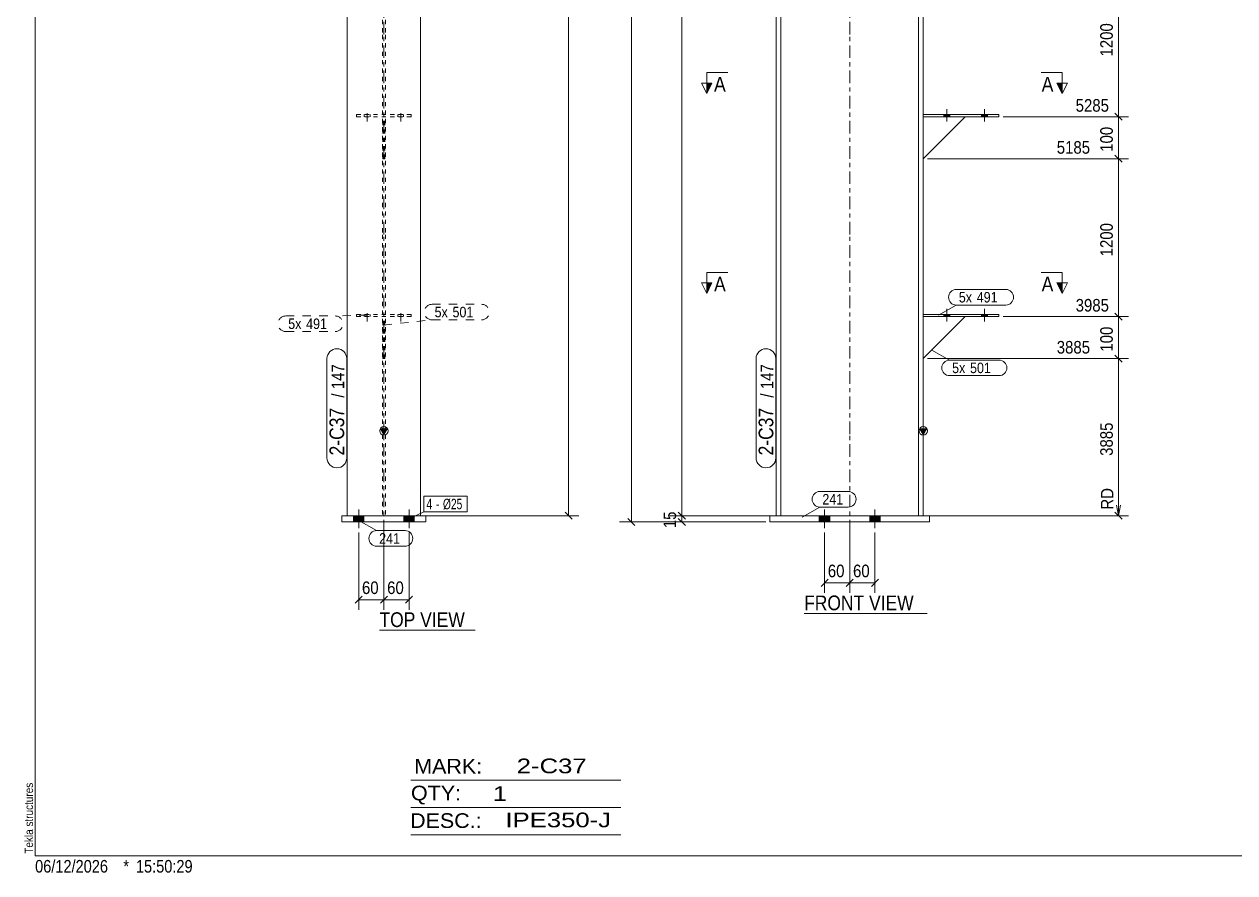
# Model space of a CAD drawing. Header units: millimetres. Extents: x 2 to 579, y 1 to 405.
# Drawn here: x 2.4 to 290.7, y 1 to 203 of the extents above; entities that cross this region are included whole.
import ezdxf

# ---------------------------------------------------------------- set-up
doc = ezdxf.new("R2010")
doc.units = ezdxf.units.MM
for name, pattern in [('XKITLINE00', [0]), ('XKITLINE01', [4, 1, -1, 1, -1]), ('XKITLINE02', [4, 2, -2]), ('XKITLINE03', [6, 3, -1, 1, -1])]:
    doc.linetypes.add(name, pattern=pattern)
for name, color, linetype, lineweight in [('Bolt', 3, 'Continuous', 0), ('BoltMark', 7, 'Continuous', 0), ('Dimensions', 7, 'Continuous', 0), ('DrawingSheet', 5, 'Continuous', 0), ('OtherObjectType', 7, 'Continuous', 0), ('Part', 2, 'Continuous', 0), ('PartMark', 7, 'Continuous', 0), ('Section', 6, 'Continuous', 0)]:
    doc.layers.add(name, color=color, linetype=linetype, lineweight=lineweight)
doc.styles.add('ARIAL', font='ARIAL.TTF')
doc.styles.add('ARIAL_NARROW', font='ARIALN.TTF')

# ---------------------------------------------------------------- blocks, each defined once
blk = doc.blocks.new('*A2')
at = {"layer": 'Bolt'}
for points in [[(194.25, 85.97), (194.25, 84.47), (191.75, 84.47), (191.75, 85.97)], [(194.25, 85.97), (194.25, 84.47), (191.75, 84.47), (191.75, 85.97)], [(206.25, 85.97), (206.25, 84.47), (203.75, 84.47), (203.75, 85.97)], [(206.25, 85.97), (206.25, 84.47), (203.75, 84.47), (203.75, 85.97)]]:
    blk.add_hatch(color=3, dxfattribs=at).paths.add_polyline_path(points, flags=17)
at = {"layer": 'Bolt', "color": 3, "linetype": 'XKITLINE00', "lineweight": 0}
for p, q in [((193, 87.47), (193, 82.97)), ((193, 87.47), (193, 82.97)), ((205, 87.47), (205, 82.97)), ((205, 87.47), (205, 82.97)), ((191.75, 85.97), (191.75, 84.47)), ((191.75, 85.97), (191.75, 84.47)), ((194.25, 85.97), (194.25, 84.47)), ((194.25, 85.97), (194.25, 84.47)), ((203.75, 85.97), (203.75, 84.47)), ((203.75, 85.97), (203.75, 84.47)), ((206.25, 85.97), (206.25, 84.47)), ((206.25, 85.97), (206.25, 84.47))]:
    blk.add_line(p, q, dxfattribs=at)
blk = doc.blocks.new('*A4')
at = {"layer": 'Bolt'}
for points in [[(222.8, 133.87), (222.8, 133.37), (221.4, 133.37), (221.4, 133.87)], [(222.8, 133.87), (222.8, 133.37), (221.4, 133.37), (221.4, 133.87)], [(231.8, 133.87), (231.8, 133.37), (230.4, 133.37), (230.4, 133.87)], [(231.8, 133.87), (231.8, 133.37), (230.4, 133.37), (230.4, 133.87)]]:
    blk.add_hatch(color=3, dxfattribs=at).paths.add_polyline_path(points, flags=17)
at = {"layer": 'Bolt', "color": 3, "linetype": 'XKITLINE00', "lineweight": 0}
for p, q in [((221.4, 133.37), (221.4, 133.87)), ((221.4, 133.37), (221.4, 133.87)), ((222.1, 132.21), (222.1, 135.21)), ((222.1, 132.21), (222.1, 135.21)), ((222.8, 133.37), (222.8, 133.87)), ((222.8, 133.37), (222.8, 133.87)), ((230.4, 133.37), (230.4, 133.87)), ((230.4, 133.37), (230.4, 133.87)), ((231.1, 132.21), (231.1, 135.21)), ((231.1, 132.21), (231.1, 135.21)), ((231.8, 133.37), (231.8, 133.87)), ((231.8, 133.37), (231.8, 133.87))]:
    blk.add_line(p, q, dxfattribs=at)
blk = doc.blocks.new('*A5')
at = {"layer": 'Bolt'}
for points in [[(222.8, 181.45), (222.8, 180.95), (221.4, 180.95), (221.4, 181.45)], [(222.8, 181.45), (222.8, 180.95), (221.4, 180.95), (221.4, 181.45)], [(231.8, 181.45), (231.8, 180.95), (230.4, 180.95), (230.4, 181.45)], [(231.8, 181.45), (231.8, 180.95), (230.4, 180.95), (230.4, 181.45)]]:
    blk.add_hatch(color=3, dxfattribs=at).paths.add_polyline_path(points, flags=17)
at = {"layer": 'Bolt', "color": 3, "linetype": 'XKITLINE00', "lineweight": 0}
for p, q in [((222.1, 179.79), (222.1, 182.79)), ((222.1, 179.79), (222.1, 182.79)), ((231.1, 179.79), (231.1, 182.79)), ((231.1, 179.79), (231.1, 182.79)), ((221.4, 180.95), (221.4, 181.45)), ((221.4, 180.95), (221.4, 181.45)), ((222.8, 180.95), (222.8, 181.45)), ((222.8, 180.95), (222.8, 181.45)), ((230.4, 180.95), (230.4, 181.45)), ((230.4, 180.95), (230.4, 181.45)), ((231.8, 180.95), (231.8, 181.45)), ((231.8, 180.95), (231.8, 181.45))]:
    blk.add_line(p, q, dxfattribs=at)
blk = doc.blocks.new('*A9')
at = {"layer": 'Part'}
blk.add_hatch(color=2, dxfattribs=at).paths.add_polyline_path([(215.7, 106.68), (217.3, 106.68), (216.5, 105.28)], flags=17)
at = {"layer": 'Part', "color": 7, "linetype": 'XKITLINE03', "lineweight": 0}
for p, q in [((199, 343.27), (199, 372.93)), ((199, 295.69), (199, 343.17)), ((199, 248.11), (199, 295.59)), ((199, 200.53), (199, 248.01)), ((199, 152.95), (199, 200.43)), ((199, 105.37), (199, 152.85)), ((199, 75.97), (199, 105.27))]:
    blk.add_line(p, q, dxfattribs=at)
at = {"layer": 'Part', "color": 7, "linetype": 'XKITLINE01', "lineweight": 0}
for p, q in [((181.5, 363.86), (181.5, 361.88)), ((181.5, 363.86), (182.6, 363.86)), ((182.6, 363.86), (182.6, 361.88)), ((215.4, 363.86), (215.4, 361.88)), ((215.4, 363.86), (216.5, 363.86)), ((216.5, 363.86), (216.5, 361.88)), ((181.5, 362.01), (182.6, 362.01)), ((182.6, 362.97), (215.4, 362.97)), ((182.6, 362.9), (215.4, 362.9)), ((215.4, 362.01), (216.5, 362.01)), ((216.5, 85.97), (181.5, 85.97))]:
    blk.add_line(p, q, dxfattribs=at)
at = {"layer": 'Part', "color": 2, "linetype": 'XKITLINE00', "lineweight": 0}
for p, q in [((181.5, 361.88), (181.5, 343.27)), ((182.6, 361.88), (182.6, 343.27)), ((215.4, 361.88), (215.4, 343.27)), ((216.5, 361.88), (216.5, 343.27)), ((181.5, 343.17), (181.5, 295.69)), ((182.6, 343.17), (182.6, 295.69)), ((215.4, 343.17), (215.4, 295.69)), ((216.5, 343.17), (216.5, 295.69)), ((181.5, 295.59), (181.5, 248.11)), ((182.6, 295.59), (182.6, 248.11)), ((215.4, 295.59), (215.4, 248.11)), ((216.5, 295.59), (216.5, 248.11)), ((181.5, 248.01), (181.5, 200.53)), ((182.6, 248.01), (182.6, 200.53)), ((215.4, 248.01), (215.4, 200.53)), ((216.5, 248.01), (216.5, 200.53)), ((181.5, 200.43), (181.5, 152.95)), ((182.6, 200.43), (182.6, 152.95)), ((215.4, 200.43), (215.4, 152.95)), ((216.5, 200.43), (216.5, 152.95)), ((181.5, 152.85), (181.5, 105.37)), ((182.6, 152.85), (182.6, 105.37)), ((215.4, 152.85), (215.4, 105.37)), ((216.5, 152.85), (216.5, 105.37)), ((216.5, 105.28), (215.7, 106.68)), ((215.7, 106.68), (217.3, 106.68)), ((217.3, 106.68), (216.5, 105.28)), ((181.5, 105.27), (181.5, 85.97)), ((182.6, 105.27), (182.6, 85.97)), ((215.4, 105.27), (215.4, 85.97)), ((216.5, 105.27), (216.5, 85.97))]:
    blk.add_line(p, q, dxfattribs=at)
blk.add_circle((216.5, 106.18), 1, dxfattribs=at)
blk = doc.blocks.new('*A10')
at = {"layer": 'Part', "color": 2, "linetype": 'XKITLINE00', "lineweight": 0}
for p, q in [((218, 85.97), (180, 85.97)), ((180, 85.97), (180, 84.47)), ((218, 84.47), (180, 84.47)), ((218, 85.97), (218, 84.47))]:
    blk.add_line(p, q, dxfattribs=at)
blk = doc.blocks.new('*A12')
at = {"layer": 'Part', "color": 2, "linetype": 'XKITLINE00', "lineweight": 0}
for p, q in [((234.5, 133.87), (216.5, 133.87)), ((216.5, 133.37), (234.5, 133.37)), ((234.5, 133.37), (234.5, 133.87))]:
    blk.add_line(p, q, dxfattribs=at)
at = {"layer": 'Part', "color": 7, "linetype": 'XKITLINE01', "lineweight": 0}
blk.add_line((216.5, 133.87), (216.5, 133.37), dxfattribs=at)
blk = doc.blocks.new('*A13')
at = {"layer": 'Part', "color": 2, "linetype": 'XKITLINE00', "lineweight": 0}
blk.add_line((226.5, 133.37), (216.5, 123.37), dxfattribs=at)
at = {"layer": 'Part', "color": 7, "linetype": 'XKITLINE01', "lineweight": 0}
for p, q in [((216.5, 123.37), (216.5, 133.37)), ((216.5, 133.37), (226.5, 133.37))]:
    blk.add_line(p, q, dxfattribs=at)
blk = doc.blocks.new('*A14')
at = {"layer": 'Part', "color": 2, "linetype": 'XKITLINE00', "lineweight": 0}
for p, q in [((234.5, 181.45), (216.5, 181.45)), ((216.5, 180.95), (234.5, 180.95)), ((234.5, 180.95), (234.5, 181.45))]:
    blk.add_line(p, q, dxfattribs=at)
at = {"layer": 'Part', "color": 7, "linetype": 'XKITLINE01', "lineweight": 0}
blk.add_line((216.5, 181.45), (216.5, 180.95), dxfattribs=at)
blk = doc.blocks.new('*A15')
at = {"layer": 'Part', "color": 2, "linetype": 'XKITLINE00', "lineweight": 0}
blk.add_line((226.5, 180.95), (216.5, 170.95), dxfattribs=at)
at = {"layer": 'Part', "color": 7, "linetype": 'XKITLINE01', "lineweight": 0}
for p, q in [((216.5, 170.95), (216.5, 180.95)), ((216.5, 180.95), (226.5, 180.95))]:
    blk.add_line(p, q, dxfattribs=at)
blk = doc.blocks.new('*A22')
at = {"layer": 'Bolt'}
for points in [[(83.3, 85.97), (83.3, 84.47), (80.8, 84.47), (80.8, 85.97)], [(83.3, 85.97), (83.3, 84.47), (80.8, 84.47), (80.8, 85.97)], [(95.3, 85.97), (95.3, 84.47), (92.8, 84.47), (92.8, 85.97)], [(95.3, 85.97), (95.3, 84.47), (92.8, 84.47), (92.8, 85.97)]]:
    blk.add_hatch(color=3, dxfattribs=at).paths.add_polyline_path(points, flags=17)
at = {"layer": 'Bolt', "color": 3, "linetype": 'XKITLINE00', "lineweight": 0}
for p, q in [((82.05, 87.47), (82.05, 82.97)), ((82.05, 87.47), (82.05, 82.97)), ((94.05, 87.47), (94.05, 82.97)), ((94.05, 87.47), (94.05, 82.97)), ((80.8, 85.97), (80.8, 84.47)), ((80.8, 85.97), (80.8, 84.47)), ((83.3, 85.97), (83.3, 84.47)), ((83.3, 85.97), (83.3, 84.47)), ((92.8, 85.97), (92.8, 84.47)), ((92.8, 85.97), (92.8, 84.47)), ((95.3, 85.97), (95.3, 84.47)), ((95.3, 85.97), (95.3, 84.47))]:
    blk.add_line(p, q, dxfattribs=at)
blk = doc.blocks.new('*A24')
at = {"layer": 'Bolt', "color": 3, "linetype": 'XKITLINE02', "lineweight": 0}
for p, q in [((83.35, 133.37), (83.35, 133.87)), ((83.35, 133.37), (83.35, 133.87)), ((84.05, 132.21), (84.05, 135.21)), ((84.05, 132.21), (84.05, 135.21)), ((84.75, 133.37), (84.75, 133.87)), ((84.75, 133.37), (84.75, 133.87)), ((91.35, 133.37), (91.35, 133.87)), ((91.35, 133.37), (91.35, 133.87)), ((92.05, 132.21), (92.05, 135.21)), ((92.05, 132.21), (92.05, 135.21)), ((92.75, 133.37), (92.75, 133.87)), ((92.75, 133.37), (92.75, 133.87))]:
    blk.add_line(p, q, dxfattribs=at)
blk = doc.blocks.new('*A25')
at = {"layer": 'Bolt', "color": 3, "linetype": 'XKITLINE02', "lineweight": 0}
for p, q in [((84.05, 179.79), (84.05, 182.79)), ((84.05, 179.79), (84.05, 182.79)), ((92.05, 179.79), (92.05, 182.79)), ((92.05, 179.79), (92.05, 182.79)), ((83.35, 180.95), (83.35, 181.45)), ((83.35, 180.95), (83.35, 181.45)), ((84.75, 180.95), (84.75, 181.45)), ((84.75, 180.95), (84.75, 181.45)), ((91.35, 180.95), (91.35, 181.45)), ((91.35, 180.95), (91.35, 181.45)), ((92.75, 180.95), (92.75, 181.45)), ((92.75, 180.95), (92.75, 181.45))]:
    blk.add_line(p, q, dxfattribs=at)
blk = doc.blocks.new('*A29')
at = {"layer": 'Part'}
blk.add_hatch(color=2, dxfattribs=at).paths.add_polyline_path([(87.25, 106.68), (88.85, 106.68), (88.05, 105.28)], flags=17)
at = {"layer": 'Part', "color": 7, "linetype": 'XKITLINE03', "lineweight": 0}
for p, q in [((88.05, 343.27), (88.05, 372.93)), ((88.05, 295.69), (88.05, 343.17)), ((88.05, 248.11), (88.05, 295.59)), ((88.05, 200.53), (88.05, 248.01)), ((88.05, 152.95), (88.05, 200.43)), ((88.05, 105.37), (88.05, 152.85)), ((88.05, 75.97), (88.05, 105.27))]:
    blk.add_line(p, q, dxfattribs=at)
at = {"layer": 'Part', "color": 2, "linetype": 'XKITLINE00', "lineweight": 0}
for p, q in [((79.3, 343.27), (79.3, 363.86)), ((96.8, 343.27), (96.8, 362.01)), ((79.3, 295.69), (79.3, 343.17)), ((96.8, 295.69), (96.8, 343.17)), ((79.3, 248.11), (79.3, 295.59)), ((96.8, 248.11), (96.8, 295.59)), ((79.3, 200.53), (79.3, 248.01)), ((96.8, 200.53), (96.8, 248.01)), ((79.3, 152.95), (79.3, 200.43)), ((96.8, 152.95), (96.8, 200.43)), ((79.3, 105.37), (79.3, 152.85)), ((96.8, 105.37), (96.8, 152.85)), ((88.05, 105.28), (87.25, 106.68)), ((87.25, 106.68), (88.85, 106.68)), ((88.85, 106.68), (88.05, 105.28)), ((79.3, 85.97), (79.3, 105.27)), ((96.8, 85.97), (96.8, 105.27))]:
    blk.add_line(p, q, dxfattribs=at)
at = {"layer": 'Part', "color": 7, "linetype": 'XKITLINE01', "lineweight": 0}
for p, q in [((96.8, 362.01), (79.3, 363.86)), ((87.7, 362.97), (87.7, 343.27)), ((88.4, 362.9), (88.4, 343.27)), ((87.7, 343.17), (87.7, 295.69)), ((88.4, 343.17), (88.4, 295.69)), ((87.7, 295.59), (87.7, 248.11)), ((88.4, 295.59), (88.4, 248.11)), ((87.7, 248.01), (87.7, 200.53)), ((88.4, 248.01), (88.4, 200.53)), ((87.7, 200.43), (87.7, 152.95)), ((88.4, 200.43), (88.4, 152.95)), ((87.7, 152.85), (87.7, 105.37)), ((88.4, 152.85), (88.4, 105.37)), ((87.7, 105.27), (87.7, 85.97)), ((88.4, 105.27), (88.4, 85.97)), ((79.3, 85.97), (96.8, 85.97))]:
    blk.add_line(p, q, dxfattribs=at)
at = {"layer": 'Part', "color": 2, "linetype": 'XKITLINE00', "lineweight": 0}
blk.add_circle((88.05, 106.18), 1, dxfattribs=at)
blk = doc.blocks.new('*A30')
at = {"layer": 'Part', "color": 2, "linetype": 'XKITLINE00', "lineweight": 0}
for p, q in [((78.05, 84.47), (78.05, 85.97)), ((78.05, 85.97), (98.05, 85.97)), ((98.05, 84.47), (78.05, 84.47)), ((98.05, 85.97), (98.05, 84.47))]:
    blk.add_line(p, q, dxfattribs=at)
blk = doc.blocks.new('*A32')
at = {"layer": 'Part', "color": 7, "linetype": 'XKITLINE01', "lineweight": 0}
for p, q in [((94.55, 133.87), (81.55, 133.87)), ((81.55, 133.37), (81.55, 133.87)), ((94.55, 133.37), (81.55, 133.37)), ((94.55, 133.37), (94.55, 133.87))]:
    blk.add_line(p, q, dxfattribs=at)
blk = doc.blocks.new('*A33')
at = {"layer": 'Part', "color": 7, "linetype": 'XKITLINE01', "lineweight": 0}
for p, q in [((88.3, 133.37), (87.8, 133.37)), ((87.8, 123.37), (87.8, 133.37)), ((88.3, 123.37), (88.3, 133.37)), ((88.3, 123.37), (87.8, 123.37))]:
    blk.add_line(p, q, dxfattribs=at)
blk = doc.blocks.new('*A34')
at = {"layer": 'Part', "color": 7, "linetype": 'XKITLINE01', "lineweight": 0}
for p, q in [((94.55, 181.45), (81.55, 181.45)), ((81.55, 180.95), (81.55, 181.45)), ((94.55, 180.95), (81.55, 180.95)), ((94.55, 180.95), (94.55, 181.45))]:
    blk.add_line(p, q, dxfattribs=at)
blk = doc.blocks.new('*A35')
at = {"layer": 'Part', "color": 7, "linetype": 'XKITLINE01', "lineweight": 0}
for p, q in [((88.3, 180.95), (87.8, 180.95)), ((87.8, 170.95), (87.8, 180.95)), ((88.3, 170.95), (88.3, 180.95)), ((88.3, 170.95), (87.8, 170.95))]:
    blk.add_line(p, q, dxfattribs=at)
blk = doc.blocks.new('*A46')
at = {"layer": 'DrawingSheet', "color": 5, "linetype": 'XKITLINE00', "lineweight": 0}
for p, q in [((5, 405), (5, 5)), ((5, 5), (579, 5))]:
    blk.add_line(p, q, dxfattribs=at)
at = {"layer": 'DrawingSheet', "color": 5, "style": 'ARIAL', "width": 0.85}
blk.add_text('Tekla structures', height=2, rotation=90, dxfattribs=at).set_placement((4.5, 5.5))
blk = doc.blocks.new('*A50')
at = {"layer": 'OtherObjectType', "color": 6, "linetype": 'XKITLINE00', "lineweight": 0}
for p, q in [((94.5, 23), (144.5, 23)), ((94.5, 16.5), (144.5, 16.5)), ((94.5, 10), (144.5, 10))]:
    blk.add_line(p, q, dxfattribs=at)
at = {"layer": 'OtherObjectType', "color": 6, "style": 'ARIAL_NARROW'}
for s, width, p in [('MARK:', 1.275, (95.27, 24.58)), ('2-C37', 1.525501, (119.69, 24.65)), ('QTY:', 1.275, (94.5, 18.19)), ('1', 1.525501, (113.99, 18.05)), ('DESC.:', 1.275, (94.29, 11.63)), ('IPE350-J', 1.525501, (117, 11.79))]:
    blk.add_text(s, height=3.5, dxfattribs=dict(at, width=width)).set_placement(p)
blk = doc.blocks.new('*A53')
at = {"layer": 'OtherObjectType', "color": 7, "style": 'ARIAL_NARROW', "width": 1.008832}
for s, p in [('06/12/2026', (4.99, 1)), ('*', (26, 1)), ('15:50:29', (29, 1))]:
    blk.add_text(s, height=3, dxfattribs=at).set_placement(p)
blk = doc.blocks.new('*A54')
at = {"layer": 'Dimensions', "color": 7, "linetype": 'XKITLINE00', "lineweight": 0}
for p, q in [((179.25, 365.18), (144.15, 365.18)), ((146.16, 366.02), (147.85, 364.33)), ((147, 84.47), (147, 365.18)), ((179, 84.47), (144.15, 84.47)), ((146.16, 85.32), (147.85, 83.62))]:
    blk.add_line(p, q, dxfattribs=at)
at = {"layer": 'Dimensions', "color": 3}
for p in [(147, 365.18), (147, 84.47)]:
    blk.add_point(p, dxfattribs=at)
at = {"layer": 'Dimensions', "color": 3, "style": 'ARIAL', "width": 0.85}
blk.add_text('10135', height=3, rotation=90.0002, dxfattribs=at).set_placement((145.65, 219.26))
blk = doc.blocks.new('*A55')
at = {"layer": 'Dimensions', "color": 7, "linetype": 'XKITLINE00', "lineweight": 0}
for p, q in [((158.16, 86.82), (159.85, 85.12)), ((180.5, 85.97), (156.15, 85.97)), ((179, 84.47), (156.15, 84.47)), ((158.16, 85.32), (159.85, 83.62)), ((159, 84.47), (159, 85.97))]:
    blk.add_line(p, q, dxfattribs=at)
at = {"layer": 'Dimensions', "color": 3}
for p in [(159, 85.97), (159, 84.47)]:
    blk.add_point(p, dxfattribs=at)
at = {"layer": 'Dimensions', "color": 3, "style": 'ARIAL', "width": 0.85}
blk.add_text('15', height=3, rotation=90.0002, dxfattribs=at).set_placement((157.65, 82.99))
blk = doc.blocks.new('*A56')
at = {"layer": 'Dimensions', "color": 7, "linetype": 'XKITLINE00', "lineweight": 0}
for p, q in [((180.5, 363.86), (156.15, 363.86)), ((158.16, 364.71), (159.85, 363.01)), ((159, 85.97), (159, 363.86)), ((158.16, 86.82), (159.85, 85.12)), ((180.5, 85.97), (156.15, 85.97))]:
    blk.add_line(p, q, dxfattribs=at)
at = {"layer": 'Dimensions', "color": 3}
for p in [(159, 363.86), (159, 85.97)]:
    blk.add_point(p, dxfattribs=at)
at = {"layer": 'Dimensions', "color": 3, "style": 'ARIAL', "width": 0.85}
blk.add_text('10107', height=3, rotation=90.0002, dxfattribs=at).set_placement((157.65, 219.35))
blk = doc.blocks.new('*A58')
at = {"layer": 'Dimensions', "color": 7, "linetype": 'XKITLINE00', "lineweight": 0}
for p, q in [((262.16, 124.22), (263.85, 122.52)), ((217.5, 123.37), (265.4, 123.37)), ((263, 85.97), (263, 123.37)), ((263, 93.19), (263, 85.97)), ((262.16, 86.82), (263.85, 85.12)), ((262.5, 88.47), (263, 85.97)), ((263.5, 88.47), (263, 85.97)), ((217.5, 85.97), (265.4, 85.97)), ((217.5, 85.97), (265.4, 85.97))]:
    blk.add_line(p, q, dxfattribs=at)
at = {"layer": 'Dimensions', "color": 3}
for p in [(263, 123.37), (263, 85.97)]:
    blk.add_point(p, dxfattribs=at)
at = {"layer": 'Dimensions', "color": 7}
blk.add_point((263, 85.97), dxfattribs=at)
at = {"layer": 'Dimensions', "color": 3, "style": 'ARIAL', "width": 0.85}
blk.add_text('3885', height=3, dxfattribs=at).set_placement((248.3, 124.57))
for s, p in [('3885', (261.65, 100.22)), ('RD', (261.8, 87.41))]:
    blk.add_text(s, height=3, rotation=90.0002, dxfattribs=at).set_placement(p)
blk = doc.blocks.new('*A59')
at = {"layer": 'Dimensions', "color": 7, "linetype": 'XKITLINE00', "lineweight": 0}
for p, q in [((235.5, 133.37), (265.4, 133.37)), ((262.16, 134.22), (263.85, 132.52)), ((263, 123.37), (263, 133.37)), ((262.16, 124.22), (263.85, 122.52)), ((217.5, 123.37), (265.4, 123.37))]:
    blk.add_line(p, q, dxfattribs=at)
at = {"layer": 'Dimensions', "color": 3}
for p in [(263, 133.37), (263, 123.37)]:
    blk.add_point(p, dxfattribs=at)
at = {"layer": 'Dimensions', "color": 3, "style": 'ARIAL', "width": 0.85}
blk.add_text('3985', height=3, dxfattribs=at).set_placement((252.8, 134.57))
blk.add_text('100', height=3, rotation=90.0002, dxfattribs=at).set_placement((261.65, 125.03))
blk = doc.blocks.new('*A60')
at = {"layer": 'Dimensions', "color": 7, "linetype": 'XKITLINE00', "lineweight": 0}
for p, q in [((217.5, 170.95), (265.4, 170.95)), ((262.16, 171.8), (263.85, 170.1)), ((263, 133.37), (263, 170.95)), ((235.5, 133.37), (265.4, 133.37)), ((262.16, 134.22), (263.85, 132.52))]:
    blk.add_line(p, q, dxfattribs=at)
at = {"layer": 'Dimensions', "color": 3}
for p in [(263, 170.95), (263, 133.37)]:
    blk.add_point(p, dxfattribs=at)
at = {"layer": 'Dimensions', "color": 3, "style": 'ARIAL', "width": 0.85}
blk.add_text('5185', height=3, dxfattribs=at).set_placement((248.3, 172.15))
blk.add_text('1200', height=3, rotation=90.0002, dxfattribs=at).set_placement((261.65, 147.71))
blk = doc.blocks.new('*A61')
at = {"layer": 'Dimensions', "color": 7, "linetype": 'XKITLINE00', "lineweight": 0}
for p, q in [((262.16, 181.8), (263.85, 180.1)), ((235.5, 180.95), (265.4, 180.95)), ((263, 170.95), (263, 180.95)), ((217.5, 170.95), (265.4, 170.95)), ((262.16, 171.8), (263.85, 170.1))]:
    blk.add_line(p, q, dxfattribs=at)
at = {"layer": 'Dimensions', "color": 3}
for p in [(263, 180.95), (263, 170.95)]:
    blk.add_point(p, dxfattribs=at)
at = {"layer": 'Dimensions', "color": 3, "style": 'ARIAL', "width": 0.85}
blk.add_text('5285', height=3, dxfattribs=at).set_placement((252.8, 182.15))
blk.add_text('100', height=3, rotation=90.0002, dxfattribs=at).set_placement((261.65, 172.61))
blk = doc.blocks.new('*A62')
at = {"layer": 'Dimensions', "color": 7, "linetype": 'XKITLINE00', "lineweight": 0}
for p, q in [((262.16, 219.38), (263.85, 217.68)), ((217.5, 218.53), (265.4, 218.53)), ((263, 180.95), (263, 218.53)), ((262.16, 181.8), (263.85, 180.1)), ((235.5, 180.95), (265.4, 180.95))]:
    blk.add_line(p, q, dxfattribs=at)
at = {"layer": 'Dimensions', "color": 3}
for p in [(263, 218.53), (263, 180.95)]:
    blk.add_point(p, dxfattribs=at)
at = {"layer": 'Dimensions', "color": 3, "style": 'ARIAL', "width": 0.85}
blk.add_text('6485', height=3, dxfattribs=at).set_placement((248.3, 219.73))
blk.add_text('1200', height=3, rotation=90.0002, dxfattribs=at).set_placement((261.65, 195.29))
blk = doc.blocks.new('*A69')
at = {"layer": 'Dimensions', "color": 7, "linetype": 'XKITLINE00', "lineweight": 0}
for p, q in [((199, 84.97), (199, 67.57)), ((193, 81.97), (193, 67.57)), ((193.85, 70.82), (192.16, 69.12)), ((193, 69.97), (199, 69.97)), ((199.85, 70.82), (198.16, 69.12))]:
    blk.add_line(p, q, dxfattribs=at)
at = {"layer": 'Dimensions', "color": 3}
for p in [(193, 69.97), (199, 69.97)]:
    blk.add_point(p, dxfattribs=at)
at = {"layer": 'Dimensions', "color": 3, "style": 'ARIAL', "width": 0.85}
blk.add_text('60', height=3, dxfattribs=at).set_placement((193.78, 71.32))
blk = doc.blocks.new('*A70')
at = {"layer": 'Dimensions', "color": 7, "linetype": 'XKITLINE00', "lineweight": 0}
for p, q in [((199, 84.97), (199, 67.57)), ((205, 81.97), (205, 67.57)), ((199.85, 70.82), (198.16, 69.12)), ((199, 69.97), (205, 69.97)), ((205.85, 70.82), (204.16, 69.12))]:
    blk.add_line(p, q, dxfattribs=at)
at = {"layer": 'Dimensions', "color": 3}
for p in [(199, 69.97), (205, 69.97)]:
    blk.add_point(p, dxfattribs=at)
at = {"layer": 'Dimensions', "color": 3, "style": 'ARIAL', "width": 0.85}
blk.add_text('60', height=3, dxfattribs=at).set_placement((199.78, 71.32))
blk = doc.blocks.new('*A75')
at = {"layer": 'PartMark', "color": 7, "linetype": 'XKITLINE00', "lineweight": 0}
for p, q in [((191.88, 91.73), (198.64, 91.73)), ((187.63, 85.64), (191.88, 88.03)), ((191.88, 88.03), (198.64, 88.03))]:
    blk.add_line(p, q, dxfattribs=at)
for centre, start, end in [((191.88, 89.88), 90, 270), ((198.64, 89.88), 270, 90)]:
    blk.add_arc(centre, 1.85, start, end, dxfattribs=at)
at = {"layer": 'PartMark', "color": 3, "style": 'ARIAL', "width": 0.85}
blk.add_text('241', height=2.5, dxfattribs=at).set_placement((192.48, 88.63))
blk = doc.blocks.new('*A76')
at = {"layer": 'PartMark', "color": 7, "linetype": 'XKITLINE00', "lineweight": 0}
for p, q in [((176.7, 99.72), (176.7, 123.37)), ((181.4, 99.72), (181.4, 123.37))]:
    blk.add_line(p, q, dxfattribs=at)
for centre, start, end in [((179.05, 123.37), 0, 180), ((179.05, 99.72), 180, 0)]:
    blk.add_arc(centre, 2.35, start, end, dxfattribs=at)
at = {"layer": 'PartMark', "color": 3, "style": 'ARIAL', "width": 0.85}
for s, p in [('147', (180.8, 116.09)), ('/', (180.8, 114.08))]:
    blk.add_text(s, height=3, rotation=90.0002, dxfattribs=at).set_placement(p)
at = {"layer": 'PartMark', "color": 1, "style": 'ARIAL', "width": 0.85}
blk.add_text('2-C37', height=3.5, rotation=90.0002, dxfattribs=at).set_placement((180.8, 100.32))
blk = doc.blocks.new('*A77')
at = {"layer": 'PartMark', "color": 7, "linetype": 'XKITLINE00', "lineweight": 0}
for p, q in [((224.38, 139.83), (236.16, 139.83)), ((220.13, 133.74), (224.38, 136.13)), ((224.38, 136.13), (236.16, 136.13))]:
    blk.add_line(p, q, dxfattribs=at)
for centre, start, end in [((224.38, 137.98), 90, 270), ((236.16, 137.98), 270, 90)]:
    blk.add_arc(centre, 1.85, start, end, dxfattribs=at)
at = {"layer": 'PartMark', "color": 3, "style": 'ARIAL', "width": 0.85}
for s, p in [('5x', (224.98, 136.73)), ('491', (229.25, 136.73))]:
    blk.add_text(s, height=2.5, dxfattribs=at).set_placement(p)
blk = doc.blocks.new('*A78')
at = {"layer": 'PartMark', "color": 7, "linetype": 'XKITLINE00', "lineweight": 0}
for p, q in [((218.53, 125.4), (222.78, 123.01)), ((222.78, 123.01), (234.56, 123.01)), ((222.78, 119.31), (234.56, 119.31))]:
    blk.add_line(p, q, dxfattribs=at)
for centre, start, end in [((222.78, 121.16), 90, 270), ((234.56, 121.16), 270, 90)]:
    blk.add_arc(centre, 1.85, start, end, dxfattribs=at)
at = {"layer": 'PartMark', "color": 3, "style": 'ARIAL', "width": 0.85}
for s, p in [('5x', (223.38, 119.91)), ('501', (227.65, 119.91))]:
    blk.add_text(s, height=2.5, dxfattribs=at).set_placement(p)
blk = doc.blocks.new('*A80')
at = {"layer": 'Section'}
for points in [[(166.19, 141.37), (164.94, 138.87), (164.94, 141.37)], [(249.57, 141.37), (249.57, 138.87), (248.32, 141.37)]]:
    blk.add_hatch(color=3, dxfattribs=at).paths.add_polyline_path(points, flags=17)
at = {"layer": 'Section', "color": 3, "linetype": 'XKITLINE00', "lineweight": 0}
for p, q in [((164.94, 138.87), (163.69, 141.37)), ((166.19, 141.37), (163.69, 141.37)), ((164.94, 138.87), (166.19, 141.37)), ((248.32, 141.37), (250.82, 141.37)), ((249.57, 138.87), (248.32, 141.37)), ((250.82, 141.37), (249.57, 138.87))]:
    blk.add_line(p, q, dxfattribs=at)
at = {"layer": 'Section', "color": 1, "linetype": 'XKITLINE00', "lineweight": 0}
for p, q in [((164.94, 143.87), (169.94, 143.87)), ((164.94, 143.87), (164.94, 138.87)), ((249.57, 143.87), (244.57, 143.87)), ((249.57, 143.87), (249.57, 138.87))]:
    blk.add_line(p, q, dxfattribs=at)
at = {"layer": 'Section', "color": 7, "style": 'ARIAL', "width": 0.85}
for p in [(166.69, 139.37), (244.71, 139.37)]:
    blk.add_text('A', height=3.5, dxfattribs=at).set_placement(p)
blk = doc.blocks.new('*A81')
at = {"layer": 'Section'}
for points in [[(166.19, 188.95), (164.94, 186.45), (164.94, 188.95)], [(249.57, 188.95), (249.57, 186.45), (248.32, 188.95)]]:
    blk.add_hatch(color=3, dxfattribs=at).paths.add_polyline_path(points, flags=17)
at = {"layer": 'Section', "color": 1, "linetype": 'XKITLINE00', "lineweight": 0}
for p, q in [((164.94, 191.45), (169.94, 191.45)), ((164.94, 191.45), (164.94, 186.45)), ((249.57, 191.45), (244.57, 191.45)), ((249.57, 191.45), (249.57, 186.45))]:
    blk.add_line(p, q, dxfattribs=at)
at = {"layer": 'Section', "color": 3, "linetype": 'XKITLINE00', "lineweight": 0}
for p, q in [((164.94, 186.45), (163.69, 188.95)), ((166.19, 188.95), (163.69, 188.95)), ((164.94, 186.45), (166.19, 188.95)), ((248.32, 188.95), (250.82, 188.95)), ((249.57, 186.45), (248.32, 188.95)), ((250.82, 188.95), (249.57, 186.45))]:
    blk.add_line(p, q, dxfattribs=at)
at = {"layer": 'Section', "color": 7, "style": 'ARIAL', "width": 0.85}
for p in [(166.69, 186.95), (244.71, 186.95)]:
    blk.add_text('A', height=3.5, dxfattribs=at).set_placement(p)
blk = doc.blocks.new('*A84')
at = {"layer": 'OtherObjectType', "color": 7, "linetype": 'XKITLINE00', "lineweight": 0}
blk.add_line((188.13, 62.72), (217.43, 62.72), dxfattribs=at)
at = {"layer": 'OtherObjectType', "color": 7, "style": 'ARIAL', "width": 0.85}
blk.add_text('FRONT VIEW', height=3.5, dxfattribs=at).set_placement((188.13, 63.47))
blk = doc.blocks.new('*A85')
at = {"layer": 'Dimensions', "color": 7, "linetype": 'XKITLINE00', "lineweight": 0}
for p, q in [((97.8, 362.01), (134.45, 362.01)), ((131.21, 362.86), (132.9, 361.16)), ((132.05, 85.97), (132.05, 362.01)), ((131.21, 86.82), (132.9, 85.12)), ((97.8, 85.97), (134.45, 85.97))]:
    blk.add_line(p, q, dxfattribs=at)
at = {"layer": 'Dimensions', "color": 3}
for p in [(132.05, 362.01), (132.05, 85.97)]:
    blk.add_point(p, dxfattribs=at)
at = {"layer": 'Dimensions', "color": 3, "style": 'ARIAL', "width": 0.85}
blk.add_text('10088', height=3, dxfattribs=at).set_placement((115.13, 363.21))
blk.add_text('10088', height=3, rotation=90.0002, dxfattribs=at).set_placement((130.7, 218.43))
blk = doc.blocks.new('*A88')
at = {"layer": 'Dimensions', "color": 7, "linetype": 'XKITLINE00', "lineweight": 0}
for p, q in [((88.05, 84.97), (88.05, 63.57)), ((82.05, 81.97), (82.05, 63.57)), ((82.9, 66.82), (81.21, 65.12)), ((88.9, 66.82), (87.21, 65.12)), ((82.05, 65.97), (88.05, 65.97))]:
    blk.add_line(p, q, dxfattribs=at)
at = {"layer": 'Dimensions', "color": 3}
for p in [(82.05, 65.97), (88.05, 65.97)]:
    blk.add_point(p, dxfattribs=at)
at = {"layer": 'Dimensions', "color": 3, "style": 'ARIAL', "width": 0.85}
blk.add_text('60', height=3, dxfattribs=at).set_placement((82.83, 67.32))
blk = doc.blocks.new('*A89')
at = {"layer": 'Dimensions', "color": 7, "linetype": 'XKITLINE00', "lineweight": 0}
for p, q in [((88.05, 84.97), (88.05, 63.57)), ((94.05, 81.97), (94.05, 63.57)), ((88.9, 66.82), (87.21, 65.12)), ((94.9, 66.82), (93.21, 65.12)), ((88.05, 65.97), (94.05, 65.97))]:
    blk.add_line(p, q, dxfattribs=at)
at = {"layer": 'Dimensions', "color": 3}
for p in [(88.05, 65.97), (94.05, 65.97)]:
    blk.add_point(p, dxfattribs=at)
at = {"layer": 'Dimensions', "color": 3, "style": 'ARIAL', "width": 0.85}
blk.add_text('60', height=3, dxfattribs=at).set_placement((88.83, 67.32))
blk = doc.blocks.new('*A92')
at = {"layer": 'BoltMark', "color": 7, "linetype": 'XKITLINE00', "lineweight": 0}
for p, q in [((97.59, 90.6), (107.89, 90.6)), ((97.59, 86.9), (97.59, 90.6)), ((107.89, 86.9), (107.89, 90.6)), ((94.05, 85.22), (97.59, 86.9)), ((97.59, 86.9), (107.89, 86.9))]:
    blk.add_line(p, q, dxfattribs=at)
at = {"layer": 'BoltMark', "color": 3, "style": 'ARIAL_NARROW', "width": 0.85}
for s, p in [('4', (98.19, 87.5)), ('Ø25', (102.12, 87.5)), ('-', (100.46, 87.5))]:
    blk.add_text(s, height=2.5, dxfattribs=at).set_placement(p)
blk = doc.blocks.new('*A94')
at = {"layer": 'PartMark', "color": 7, "linetype": 'XKITLINE00', "lineweight": 0}
for p, q in [((82.08, 84.8), (86.33, 82.41)), ((86.33, 82.41), (93.09, 82.41)), ((86.33, 78.71), (93.09, 78.71))]:
    blk.add_line(p, q, dxfattribs=at)
for centre, start, end in [((86.33, 80.56), 90, 270), ((93.09, 80.56), 270, 90)]:
    blk.add_arc(centre, 1.85, start, end, dxfattribs=at)
at = {"layer": 'PartMark', "color": 3, "style": 'ARIAL', "width": 0.85}
blk.add_text('241', height=2.5, dxfattribs=at).set_placement((86.93, 79.31))
blk = doc.blocks.new('*A95')
at = {"layer": 'PartMark', "color": 7, "linetype": 'XKITLINE00', "lineweight": 0}
for p, q in [((74.5, 99.72), (74.5, 123.37)), ((79.2, 99.72), (79.2, 123.37))]:
    blk.add_line(p, q, dxfattribs=at)
for centre, start, end in [((76.85, 123.37), 0, 180), ((76.85, 99.72), 180, 0)]:
    blk.add_arc(centre, 2.35, start, end, dxfattribs=at)
at = {"layer": 'PartMark', "color": 3, "style": 'ARIAL', "width": 0.85}
for s, p in [('147', (78.6, 116.09)), ('/', (78.6, 114.08))]:
    blk.add_text(s, height=3, rotation=90.0002, dxfattribs=at).set_placement(p)
at = {"layer": 'PartMark', "color": 1, "style": 'ARIAL', "width": 0.85}
blk.add_text('2-C37', height=3.5, rotation=90.0002, dxfattribs=at).set_placement((78.6, 100.32))
blk = doc.blocks.new('*A96')
at = {"layer": 'PartMark', "color": 7, "linetype": 'XKITLINE02', "lineweight": 0}
for p, q in [((64.67, 133.52), (76.46, 133.52)), ((84.18, 133.74), (76.46, 133.52)), ((64.67, 129.82), (76.46, 129.82))]:
    blk.add_line(p, q, dxfattribs=at)
for centre, start, end in [((64.67, 131.67), 90, 270), ((76.46, 131.67), 270, 90)]:
    blk.add_arc(centre, 1.85, start, end, dxfattribs=at)
at = {"layer": 'PartMark', "color": 3, "style": 'ARIAL', "width": 0.85}
for s, p in [('5x', (65.27, 130.42)), ('491', (69.54, 130.42))]:
    blk.add_text(s, height=2.5, dxfattribs=at).set_placement(p)
blk = doc.blocks.new('*A97')
at = {"layer": 'PartMark', "color": 7, "linetype": 'XKITLINE02', "lineweight": 0}
for p, q in [((99.53, 136.3), (111.31, 136.3)), ((87.93, 131.34), (99.53, 132.6)), ((99.53, 132.6), (111.31, 132.6))]:
    blk.add_line(p, q, dxfattribs=at)
for centre, start, end in [((99.53, 134.45), 90, 270), ((111.31, 134.45), 270, 90)]:
    blk.add_arc(centre, 1.85, start, end, dxfattribs=at)
at = {"layer": 'PartMark', "color": 3, "style": 'ARIAL', "width": 0.85}
for s, p in [('5x', (100.13, 133.2)), ('501', (104.4, 133.2))]:
    blk.add_text(s, height=2.5, dxfattribs=at).set_placement(p)
blk = doc.blocks.new('*A98')
at = {"layer": 'OtherObjectType', "color": 7, "linetype": 'XKITLINE00', "lineweight": 0}
blk.add_line((87, 58.72), (109.82, 58.72), dxfattribs=at)
at = {"layer": 'OtherObjectType', "color": 7, "style": 'ARIAL', "width": 0.85}
blk.add_text('TOP VIEW', height=3.5, dxfattribs=at).set_placement((87, 59.47))

msp = doc.modelspace()

# ---------------------------------------------------------------- block references
at = {"lineweight": 0}
for name in ['*A46', '*A85', '*A54', '*A56', '*A62', '*A81', '*A61', '*A25', '*A5', '*A34', '*A35', '*A14', '*A15', '*A60', '*A80', '*A77', '*A97', '*A59', '*A96', '*A32', '*A24', '*A33', '*A12', '*A13', '*A4', '*A58', '*A95', '*A76', '*A78', '*A92', '*A75', '*A22', '*A55', '*A2', '*A30', '*A88', '*A94', '*A89', '*A10', '*A69', '*A70', '*A84', '*A98', '*A50', '*A53']:
    msp.add_blockref(name, (0, 0), dxfattribs=at)
at = {"layer": 'Part', "lineweight": 0}
for name in ['*A29', '*A9']:
    msp.add_blockref(name, (0, 0), dxfattribs=at)

doc.saveas('drawing.dxf')
